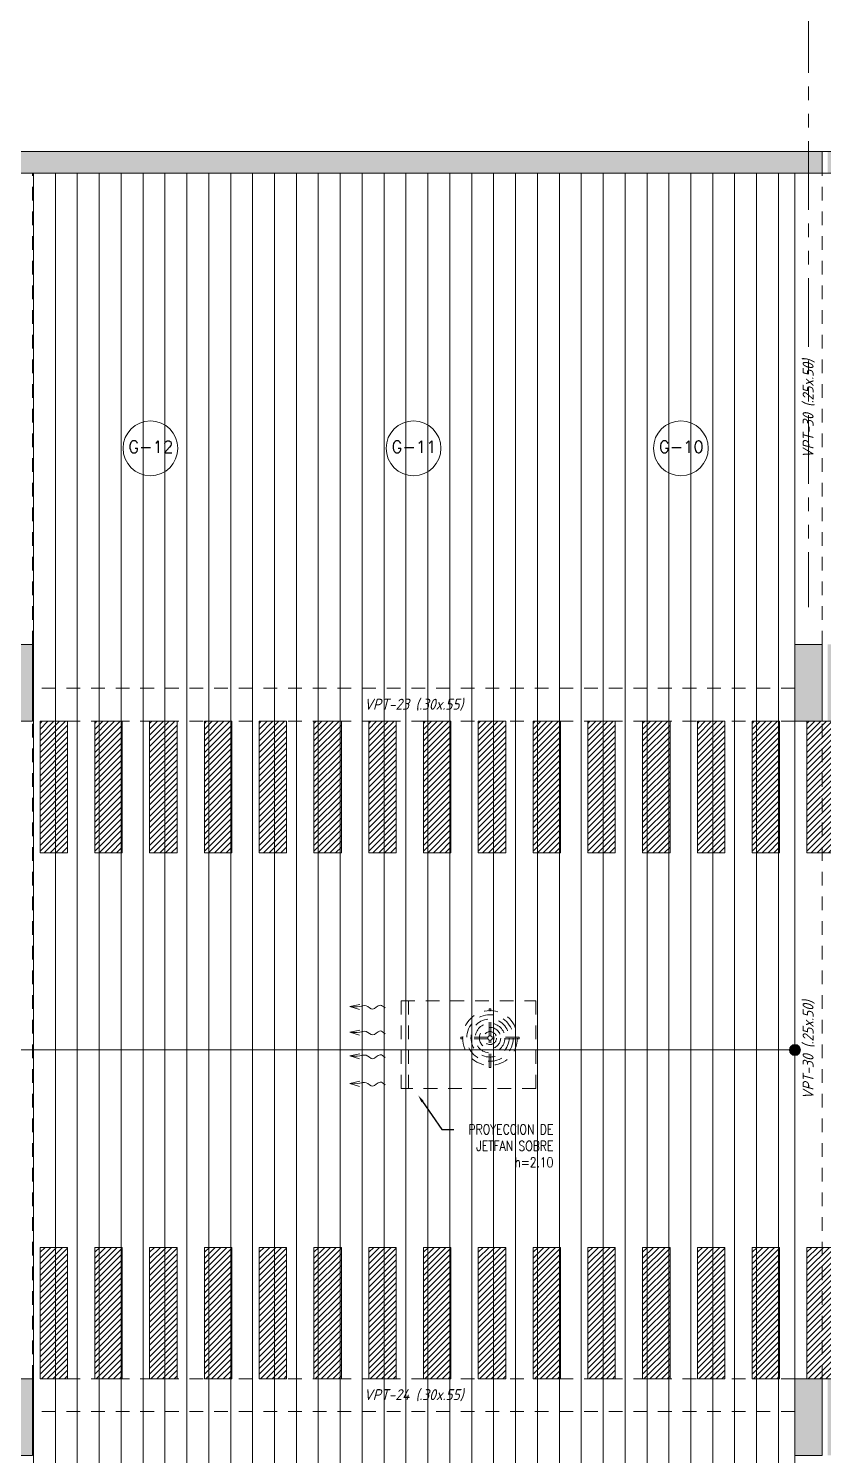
# Model space of a CAD drawing. Header units: millimetres. Extents: x 2085 to 2829, y 1352 to 1631.
# Drawn here: x 2149.54 to 2156.79, y 1527.39 to 1540.41 of the extents above; entities that cross this region are included whole.
import ezdxf
from ezdxf import colors
from ezdxf.entities.mleader import LeaderData, LeaderLine
from ezdxf.enums import TextEntityAlignment as Align
from ezdxf.math import Vec2, Vec3

# ---------------------------------------------------------------- set-up
doc = ezdxf.new("R2010")
doc.units = ezdxf.units.MM
for name, pattern in [('HIDDEN', [0.375, 0.25, -0.125]), ('HIDDEN2', [0.1875, 0.125, -0.0625]), ('PHANTOM', [2.5, 1.25, -0.25, 0.25, -0.25, 0.25, -0.25]), ('PHANTOM2', [1.25, 0.625, -0.125, 0.125, -0.125, 0.125, -0.125])]:
    doc.linetypes.add(name, pattern=pattern)
doc.layers.get('0').update_dxf_attribs({"color": 251, "lineweight": 9})
for name, color, linetype, lineweight in [('A-EJES', 251, 'PHANTOM', 9), ('A-ESTRUCTURA-HATCH', 251, 'Continuous', 13), ('A-ESTRUCTURA-PLACAS', 251, 'Continuous', 13), ('A-ESTRUCTURA-VIGAS', 251, 'HIDDEN2', 13), ('A-HATCH', 251, 'Continuous', 9), ('A-LINEAS', 251, 'Continuous', 9), ('A-MUROS', 251, 'Continuous', 9), ('A-NUMERO ESTAC', 251, 'Continuous', 13), ('A-PROYECCIONES', 251, 'HIDDEN2', 9), ('A-TEXTO-INDICACIONES', 251, 'Continuous', 13), ('A_30_Extractores', 251, 'Continuous', 13), ('CIRCULACION PEATONAL', 251, 'Continuous', 13), ('L-06_EQ-FIN-CONT', 251, 'Continuous', 13), ('L3 Equipos y Ductos', 251, 'Continuous', 13), ('L4 Linea mediana', 251, 'Continuous', 13), ('L5 Linea mediana segmentada', 251, 'HIDDEN2', 13), ('L6 Linea fina', 251, 'Continuous', 13)]:
    doc.layers.add(name, color=color, linetype=linetype, lineweight=lineweight)
doc.layers.add('A_50_Vigas Chata', color=251, linetype='HIDDEN', lineweight=13, plot=False)
doc.styles.add('APPIA -TEXTOS-GENERALES', font='isocp.shx', dxfattribs={"oblique": 15})
doc.styles.add('ROMANS', font='romans.shx', dxfattribs={"width": 0.8})
doc.styles.add('TXT_COTAS', font='romans.shx', dxfattribs={"width": 0.8})
pattern_1 = [(45, (73.750368, 0), (-0.0265165, 0.0265165), [])]
pattern_2 = [(45, (74.250368, 0), (-0.0265165, 0.0265165), [])]
pattern_3 = [(45, (74.750368, 0), (-0.0265165, 0.0265165), [])]
pattern_4 = [(45, (75.250368, 0), (-0.0265165, 0.0265165), [])]
pattern_5 = [(45, (75.750368, 0), (-0.0265165, 0.0265165), [])]
pattern_6 = [(45, (76.250368, 0), (-0.0265165, 0.0265165), [])]
pattern_7 = [(45, (76.750368, 0), (-0.0265165, 0.0265165), [])]
pattern_8 = [(45, (77.250368, 0), (-0.0265165, 0.0265165), [])]
pattern_9 = [(45, (77.750368, 0), (-0.0265165, 0.0265165), [])]
pattern_10 = [(45, (78.250368, 0), (-0.0265165, 0.0265165), [])]
pattern_11 = [(45, (78.750368, 0), (-0.0265165, 0.0265165), [])]
pattern_12 = [(45, (79.250368, 0), (-0.0265165, 0.0265165), [])]
pattern_13 = [(45, (79.750368, 0), (-0.0265165, 0.0265165), [])]
pattern_14 = [(45, (80.250368, 0), (-0.0265165, 0.0265165), [])]
pattern_15 = [(45, (80.750368, 0), (-0.0265165, 0.0265165), [])]

# ---------------------------------------------------------------- blocks, each defined once
blk = doc.blocks.new('EST P1')
at = {"layer": 'A-ESTRUCTURA-HATCH'}
h = blk.add_hatch(color=256, dxfattribs=at)
h.dxf.hatch_style = 1
h.paths.add_polyline_path([(28.776, 5.95), (28.776, 5.05), (23.07, 5.05), (23.07, 4.85), (28.926, 4.85), (28.926, 5.75), (32.576, 5.75), (32.576, 4.85), (35.53, 4.85), (35.53, 5.05), (32.726, 5.05), (32.726, 5.95)])
h.paths.add_polyline_path([(43.04, 4.85), (43.04, 5.05), (35.58, 5.05), (35.58, 4.85)])
h.paths.add_polyline_path([(43.09, 5.05), (43.09, 4.85), (47.915, 4.85), (47.915, 5.05)])
h.paths.add_polyline_path([(51.865, 5.05), (51.865, 4.85), (53.376, 4.85), (53.376, 5.05)])
h.paths.add_polyline_path([(72.801, -0.15), (73.001, -0.15, 1), (53.601, -0.15), (53.801, -0.15, -1)])
h.paths.add_polyline_path([(70.351, 0), (70.351, -0.15), (72.749, -0.15), (72.749, 0)], flags=17)
h.paths.add_polyline_path([(69.451, -0.15), (69.451, 0), (66.848, 0, -0.010569), (66.851, -0.15)], flags=17)
h.paths.add_polyline_path([(65.272, 2.496), (65.272, -0.15), (65.422, -0.15), (65.422, 2.378, -0.221666), (66.601, -0.15), (66.801, -0.15, 0.99999), (59.801, -0.15), (60.001, -0.15, -0.61691)], flags=0)
h.paths.add_polyline_path([(71.88, -11.4), (71.88, -11.15), (57.51, -11.15), (57.51, -11.4)])
h.paths.add_polyline_path([(57.46, -11.4), (57.46, -11.15), (43.09, -11.15), (43.09, -11.4)])
h.paths.add_polyline_path([(43.04, -11.4), (43.04, -11.15), (35.58, -11.15), (35.58, -11.4)])
h.paths.add_polyline_path([(23.07, -11.15), (23.07, -11.4), (35.53, -11.4), (35.53, -11.15)])
h.paths.add_polyline_path([(23.02, -11.4), (23.02, -11.15), (12.25, -11.15), (12.25, -11.4)])
h.paths.add_polyline_path([(12.2, -11.4), (12.2, -11.15), (3.65, -11.15), (3.65, -11.4)])
h.paths.add_polyline_path([(3.6, -11.4), (3.6, -11.15), (-3.56, -11.15), (-3.56, -11.4)])
h.paths.add_polyline_path([(-17.98, -11.15), (-17.98, -11.4), (-3.61, -11.4), (-3.61, -11.15)])
h.paths.add_polyline_path([(-18.03, -11.4), (-18.03, -11.15), (-32.4, -11.15), (-32.4, -11.4)])
h.paths.add_polyline_path([(-32.45, -11.4), (-32.45, -11.15), (-46.94, -11.15), (-46.94, -11.4)])
h.paths.add_polyline_path([(-47.24, -11.4), (-46.99, -11.4), (-46.99, -6.15), (-47.24, -6.15)])
h.paths.add_polyline_path([(-46.99, -0.2), (-47.24, -0.2), (-47.24, -6.1), (-46.99, -6.1)])
h.paths.add_polyline_path([(-47.24, 0.15), (-47.24, -0.15), (-44.785, -0.15), (-44.785, 5.05), (-45.035, 5.05), (-45.035, 0.15)])
h.paths.add_polyline_path([(-44.735, 5.05), (-44.735, 4.85), (-32.45, 4.85), (-32.45, 5.05)])
h.paths.add_polyline_path([(-23.224, 4.85), (-23.224, 5.75), (-19.574, 5.75), (-19.574, 4.85), (-18.03, 4.85), (-18.03, 5.05), (-19.424, 5.05), (-19.424, 5.95), (-23.374, 5.95), (-23.374, 5.05), (-32.4, 5.05), (-32.4, 4.85)])
h.paths.add_polyline_path([(-17.98, 5.05), (-17.98, 4.85), (-3.61, 4.85), (-3.61, 5.05)])
h.paths.add_polyline_path([(12.2, 4.85), (12.2, 5.05), (3.825, 5.05), (3.825, 4.85)])
h.paths.add_polyline_path([(12.25, 5.05), (12.25, 4.85), (23.02, 4.85), (23.02, 5.05)])
h = blk.add_hatch(color=256, dxfattribs=at)
h.dxf.hatch_style = 1
h.paths.add_polyline_path([(51.865, 5.05), (47.915, 5.05), (47.915, -0.15), (50.25, -0.15), (50.25, 0), (48.065, 0), (48.065, 2.05), (51.865, 2.05), (51.865, 2.2), (48.065, 2.2), (48.065, 4.85), (51.715, 4.85), (51.715, 3.2), (51.865, 3.2)])
h.paths.add_polyline_path([(1.925, -0.151), (-0.175, -0.151), (-0.175, 4.85), (-3.56, 4.85), (-3.56, 5.05), (3.775, 5.05), (3.775, 1.9), (3.625, 1.9), (3.625, 4.85), (-0.025, 4.85), (-0.025, 2.2), (1.925, 2.2), (1.925, 2.05), (-0.025, 2.05), (-0.025, 0), (1.925, -0.001)])
h.paths.add_polyline_path([(71.63, -6.15), (71.88, -6.15), (71.88, -6.85), (71.63, -6.85)])
h.paths.add_polyline_path([(64.42, -6.15), (64.67, -6.15), (64.67, -6.85), (64.42, -6.85)])
h.paths.add_polyline_path([(57.21, -6.15), (57.46, -6.15), (57.46, -6.85), (57.21, -6.85)])
h.paths.add_polyline_path([(50, -6.15), (50.25, -6.15), (50.25, -6.85), (50, -6.85)])
h.paths.add_polyline_path([(42.79, -6.15), (43.04, -6.15), (43.04, -6.85), (42.79, -6.85)])
h.paths.add_polyline_path([(42.79, 0.55), (43.04, 0.55), (43.04, -0.15), (42.79, -0.15)])
h.paths.add_polyline_path([(35.58, -6.15), (35.83, -6.15), (35.83, -6.85), (35.58, -6.85)])
h.paths.add_polyline_path([(35.58, 0.55), (35.83, 0.55), (35.83, -0.15), (35.58, -0.15)])
h.paths.add_polyline_path([(35.28, -6.15), (35.53, -6.15), (35.53, -6.85), (35.28, -6.85)])
h.paths.add_polyline_path([(35.28, 0.55), (35.53, 0.55), (35.53, -0.15), (35.28, -0.15)])
h.paths.add_polyline_path([(30.28, -6.15), (30.53, -6.15), (30.53, -6.85), (30.28, -6.85)])
h.paths.add_polyline_path([(30.28, 0.55), (30.53, 0.55), (30.53, -0.15), (30.28, -0.15)])
h.paths.add_polyline_path([(23.07, -6.15), (23.32, -6.15), (23.32, -6.85), (23.07, -6.85)])
h.paths.add_polyline_path([(23.07, 0.55), (23.32, 0.55), (23.32, -0.15), (23.07, -0.15)])
h.paths.add_polyline_path([(18.07, -6.15), (18.32, -6.15), (18.32, -6.85), (18.07, -6.85)])
h.paths.add_polyline_path([(18.07, 0.55), (18.32, 0.55), (18.32, -0.15), (18.07, -0.15)])
h.paths.add_polyline_path([(10.86, -6.15), (11.11, -6.15), (11.11, -6.85), (10.86, -6.85)])
h.paths.add_polyline_path([(10.86, 0.55), (11.11, 0.55), (11.11, -0.15), (10.86, -0.15)])
h.paths.add_polyline_path([(3.65, -6.15), (3.9, -6.15), (3.9, -6.85), (3.65, -6.85)])
h.paths.add_polyline_path([(3.625, 0.55), (3.9, 0.55), (3.9, -0.15), (3.625, -0.15)])
h.paths.add_polyline_path([(-3.56, -6.15), (-3.31, -6.15), (-3.31, -6.85), (-3.56, -6.85)])
h.paths.add_polyline_path([(-3.56, 0.55), (-3.31, 0.55), (-3.31, -0.15), (-3.56, -0.15)])
h.paths.add_polyline_path([(-3.86, -6.15), (-3.61, -6.15), (-3.61, -6.85), (-3.86, -6.85)])
h.paths.add_polyline_path([(-3.86, 0.55), (-3.61, 0.55), (-3.61, -0.15), (-3.86, -0.15)])
h.paths.add_polyline_path([(-11.07, -6.15), (-10.82, -6.15), (-10.82, -6.85), (-11.07, -6.85)])
h.paths.add_polyline_path([(-11.07, 0.55), (-10.82, 0.55), (-10.82, -0.15), (-11.07, -0.15)])
h.paths.add_polyline_path([(-18.28, -6.15), (-18.03, -6.15), (-18.03, -6.85), (-18.28, -6.85)])
h.paths.add_polyline_path([(-18.28, 0.55), (-18.03, 0.55), (-18.03, -0.15), (-18.28, -0.15)])
h.paths.add_polyline_path([(-25.49, -6.15), (-25.24, -6.15), (-25.24, -6.85), (-25.49, -6.85)])
h.paths.add_polyline_path([(-25.49, 0.55), (-25.24, 0.55), (-25.24, -0.15), (-25.49, -0.15)])
h.paths.add_polyline_path([(-32.7, -6.15), (-32.45, -6.15), (-32.45, -6.85), (-32.7, -6.85)])
h.paths.add_polyline_path([(-32.7, 0.55), (-32.45, 0.55), (-32.45, -0.15), (-32.7, -0.15)])
h.paths.add_polyline_path([(-39.91, -6.15), (-39.66, -6.15), (-39.66, -6.85), (-39.91, -6.85)])
h.paths.add_polyline_path([(-39.91, 0.55), (-39.66, 0.55), (-39.66, -0.15), (-39.91, -0.15)])
at = {"layer": 'A-ESTRUCTURA-PLACAS'}
for points in [[(-17.98, 5.05), (-3.61, 5.05), (-3.61, 4.85), (-17.98, 4.85)], [(-11.07, 0.55), (-10.82, 0.55), (-10.82, -0.15), (-11.07, -0.15)], [(-3.86, 0.55), (-3.61, 0.55), (-3.61, -0.15), (-3.86, -0.15)], [(-11.07, -6.15), (-10.82, -6.15), (-10.82, -6.85), (-11.07, -6.85)], [(-3.86, -6.15), (-3.61, -6.15), (-3.61, -6.85), (-3.86, -6.85)]]:
    blk.add_lwpolyline(points, close=True, dxfattribs=at)
at = {"layer": 'A-ESTRUCTURA-VIGAS'}
for points in [[(-10.82, 0.55), (-10.82, 4.85)], [(-3.86, 0.55), (-3.86, 4.85)], [(-3.61, 0.55), (-3.61, 4.85)], [(-3.86, 0.15), (-10.82, 0.15)], [(-10.82, -6.15), (-10.82, -0.15)], [(-3.86, -0.15), (-10.82, -0.15)], [(-3.86, -6.15), (-3.86, -0.15)], [(-3.61, -6.15), (-3.61, -0.15)], [(-3.86, -6.15), (-10.82, -6.15)], [(-3.86, -6.45), (-10.82, -6.45)]]:
    blk.add_lwpolyline(points, dxfattribs=at)
at = {"layer": 'A_50_Vigas Chata', "char_height": 0.1, "attachment_point": 5, "rotation": 90, "style": 'APPIA -TEXTOS-GENERALES'}
for insert in [(-3.735, 2.7), (-3.735, -3.15)]:
    blk.add_mtext('VPT-30 (.25x.50)', dxfattribs=dict(at, insert=insert))
at = {"layer": 'A_50_Vigas Chata', "char_height": 0.1, "attachment_point": 5, "style": 'APPIA -TEXTOS-GENERALES'}
for s, insert in [('VPT-23 (.30x.55)', (-7.34, 0)), ('VPT-24 (.30x.55)', (-7.34, -6.3))]:
    blk.add_mtext(s, dxfattribs=dict(at, insert=insert))
blk = doc.blocks.new('*U112')
at = {"layer": 'CIRCULACION PEATONAL'}
h = blk.add_hatch(dxfattribs=at)
h.set_pattern_fill('ANSI31', color=256, scale=0.3)
h.set_pattern_definition(pattern_1)
h.paths.add_polyline_path([(74.047, 0.228), (73.797, 0.228), (73.797, -0.972), (74.047, -0.972)])
h = blk.add_hatch(dxfattribs=at)
h.set_pattern_fill('ANSI31', color=256, scale=0.3)
h.set_pattern_definition(pattern_2)
h.paths.add_polyline_path([(74.547, 0.228), (74.297, 0.228), (74.297, -0.972), (74.547, -0.972)])
h = blk.add_hatch(dxfattribs=at)
h.set_pattern_fill('ANSI31', color=256, scale=0.3)
h.set_pattern_definition(pattern_3)
h.paths.add_polyline_path([(75.047, 0.228), (74.797, 0.228), (74.797, -0.972), (75.047, -0.972)])
h = blk.add_hatch(dxfattribs=at)
h.set_pattern_fill('ANSI31', color=256, scale=0.3)
h.set_pattern_definition(pattern_4)
h.paths.add_polyline_path([(75.547, 0.228), (75.297, 0.228), (75.297, -0.972), (75.547, -0.972)])
h = blk.add_hatch(dxfattribs=at)
h.set_pattern_fill('ANSI31', color=256, scale=0.3)
h.set_pattern_definition(pattern_5)
h.paths.add_polyline_path([(76.047, 0.228), (75.797, 0.228), (75.797, -0.972), (76.047, -0.972)])
h = blk.add_hatch(dxfattribs=at)
h.set_pattern_fill('ANSI31', color=256, scale=0.3)
h.set_pattern_definition(pattern_6)
h.paths.add_polyline_path([(76.547, 0.228), (76.297, 0.228), (76.297, -0.972), (76.547, -0.972)])
h = blk.add_hatch(dxfattribs=at)
h.set_pattern_fill('ANSI31', color=256, scale=0.3)
h.set_pattern_definition(pattern_7)
h.paths.add_polyline_path([(77.047, 0.228), (76.797, 0.228), (76.797, -0.972), (77.047, -0.972)])
h = blk.add_hatch(dxfattribs=at)
h.set_pattern_fill('ANSI31', color=256, scale=0.3)
h.set_pattern_definition(pattern_8)
h.paths.add_polyline_path([(77.547, 0.228), (77.297, 0.228), (77.297, -0.972), (77.547, -0.972)])
h = blk.add_hatch(dxfattribs=at)
h.set_pattern_fill('ANSI31', color=256, scale=0.3)
h.set_pattern_definition(pattern_9)
h.paths.add_polyline_path([(78.047, 0.228), (77.797, 0.228), (77.797, -0.972), (78.047, -0.972)])
h = blk.add_hatch(dxfattribs=at)
h.set_pattern_fill('ANSI31', color=256, scale=0.3)
h.set_pattern_definition(pattern_10)
h.paths.add_polyline_path([(78.547, 0.228), (78.297, 0.228), (78.297, -0.972), (78.547, -0.972)])
h = blk.add_hatch(dxfattribs=at)
h.set_pattern_fill('ANSI31', color=256, scale=0.3)
h.set_pattern_definition(pattern_11)
h.paths.add_polyline_path([(79.047, 0.228), (78.797, 0.228), (78.797, -0.972), (79.047, -0.972)])
h = blk.add_hatch(dxfattribs=at)
h.set_pattern_fill('ANSI31', color=256, scale=0.3)
h.set_pattern_definition(pattern_12)
h.paths.add_polyline_path([(79.547, 0.228), (79.297, 0.228), (79.297, -0.972), (79.547, -0.972)])
h = blk.add_hatch(dxfattribs=at)
h.set_pattern_fill('ANSI31', color=256, scale=0.3)
h.set_pattern_definition(pattern_13)
h.paths.add_polyline_path([(80.047, 0.228), (79.797, 0.228), (79.797, -0.972), (80.047, -0.972)])
h = blk.add_hatch(dxfattribs=at)
h.set_pattern_fill('ANSI31', color=256, scale=0.3)
h.set_pattern_definition(pattern_14)
h.paths.add_polyline_path([(80.547, 0.228), (80.297, 0.228), (80.297, -0.972), (80.547, -0.972)])
h = blk.add_hatch(dxfattribs=at)
h.set_pattern_fill('ANSI31', color=256, scale=0.3)
h.set_pattern_definition(pattern_15)
h.paths.add_polyline_path([(81.047, 0.228), (80.797, 0.228), (80.797, -0.972), (81.047, -0.972)])
for points in [[(73.797, -0.972), (74.047, -0.972), (74.047, 0.228), (73.797, 0.228)], [(74.297, -0.972), (74.547, -0.972), (74.547, 0.228), (74.297, 0.228)], [(74.797, -0.972), (75.047, -0.972), (75.047, 0.228), (74.797, 0.228)], [(75.297, -0.972), (75.547, -0.972), (75.547, 0.228), (75.297, 0.228)], [(75.797, -0.972), (76.047, -0.972), (76.047, 0.228), (75.797, 0.228)], [(76.297, -0.972), (76.547, -0.972), (76.547, 0.228), (76.297, 0.228)], [(76.797, -0.972), (77.047, -0.972), (77.047, 0.228), (76.797, 0.228)], [(77.297, -0.972), (77.547, -0.972), (77.547, 0.228), (77.297, 0.228)], [(77.797, -0.972), (78.047, -0.972), (78.047, 0.228), (77.797, 0.228)], [(78.297, -0.972), (78.547, -0.972), (78.547, 0.228), (78.297, 0.228)], [(78.797, -0.972), (79.047, -0.972), (79.047, 0.228), (78.797, 0.228)], [(79.297, -0.972), (79.547, -0.972), (79.547, 0.228), (79.297, 0.228)], [(79.797, -0.972), (80.047, -0.972), (80.047, 0.228), (79.797, 0.228)], [(80.297, -0.972), (80.547, -0.972), (80.547, 0.228), (80.297, 0.228)], [(80.797, -0.972), (81.047, -0.972), (81.047, 0.228), (80.797, 0.228)]]:
    blk.add_lwpolyline(points, close=True, dxfattribs=at)
blk = doc.blocks.new('*U113')
at = {"layer": 'CIRCULACION PEATONAL'}
h = blk.add_hatch(dxfattribs=at)
h.set_pattern_fill('ANSI31', color=256, scale=0.3)
h.set_pattern_definition(pattern_1)
h.paths.add_polyline_path([(74.047, 0.228), (73.797, 0.228), (73.797, -0.972), (74.047, -0.972)])
h = blk.add_hatch(dxfattribs=at)
h.set_pattern_fill('ANSI31', color=256, scale=0.3)
h.set_pattern_definition(pattern_2)
h.paths.add_polyline_path([(74.547, 0.228), (74.297, 0.228), (74.297, -0.972), (74.547, -0.972)])
h = blk.add_hatch(dxfattribs=at)
h.set_pattern_fill('ANSI31', color=256, scale=0.3)
h.set_pattern_definition(pattern_3)
h.paths.add_polyline_path([(75.047, 0.228), (74.797, 0.228), (74.797, -0.972), (75.047, -0.972)])
h = blk.add_hatch(dxfattribs=at)
h.set_pattern_fill('ANSI31', color=256, scale=0.3)
h.set_pattern_definition(pattern_4)
h.paths.add_polyline_path([(75.547, 0.228), (75.297, 0.228), (75.297, -0.972), (75.547, -0.972)])
h = blk.add_hatch(dxfattribs=at)
h.set_pattern_fill('ANSI31', color=256, scale=0.3)
h.set_pattern_definition(pattern_5)
h.paths.add_polyline_path([(76.047, 0.228), (75.797, 0.228), (75.797, -0.972), (76.047, -0.972)])
h = blk.add_hatch(dxfattribs=at)
h.set_pattern_fill('ANSI31', color=256, scale=0.3)
h.set_pattern_definition(pattern_6)
h.paths.add_polyline_path([(76.547, 0.228), (76.297, 0.228), (76.297, -0.972), (76.547, -0.972)])
h = blk.add_hatch(dxfattribs=at)
h.set_pattern_fill('ANSI31', color=256, scale=0.3)
h.set_pattern_definition(pattern_7)
h.paths.add_polyline_path([(77.047, 0.228), (76.797, 0.228), (76.797, -0.972), (77.047, -0.972)])
h = blk.add_hatch(dxfattribs=at)
h.set_pattern_fill('ANSI31', color=256, scale=0.3)
h.set_pattern_definition(pattern_8)
h.paths.add_polyline_path([(77.547, 0.228), (77.297, 0.228), (77.297, -0.972), (77.547, -0.972)])
h = blk.add_hatch(dxfattribs=at)
h.set_pattern_fill('ANSI31', color=256, scale=0.3)
h.set_pattern_definition(pattern_9)
h.paths.add_polyline_path([(78.047, 0.228), (77.797, 0.228), (77.797, -0.972), (78.047, -0.972)])
h = blk.add_hatch(dxfattribs=at)
h.set_pattern_fill('ANSI31', color=256, scale=0.3)
h.set_pattern_definition(pattern_10)
h.paths.add_polyline_path([(78.547, 0.228), (78.297, 0.228), (78.297, -0.972), (78.547, -0.972)])
h = blk.add_hatch(dxfattribs=at)
h.set_pattern_fill('ANSI31', color=256, scale=0.3)
h.set_pattern_definition(pattern_11)
h.paths.add_polyline_path([(79.047, 0.228), (78.797, 0.228), (78.797, -0.972), (79.047, -0.972)])
h = blk.add_hatch(dxfattribs=at)
h.set_pattern_fill('ANSI31', color=256, scale=0.3)
h.set_pattern_definition(pattern_12)
h.paths.add_polyline_path([(79.547, 0.228), (79.297, 0.228), (79.297, -0.972), (79.547, -0.972)])
h = blk.add_hatch(dxfattribs=at)
h.set_pattern_fill('ANSI31', color=256, scale=0.3)
h.set_pattern_definition(pattern_13)
h.paths.add_polyline_path([(80.047, 0.228), (79.797, 0.228), (79.797, -0.972), (80.047, -0.972)])
h = blk.add_hatch(dxfattribs=at)
h.set_pattern_fill('ANSI31', color=256, scale=0.3)
h.set_pattern_definition(pattern_14)
h.paths.add_polyline_path([(80.547, 0.228), (80.297, 0.228), (80.297, -0.972), (80.547, -0.972)])
h = blk.add_hatch(dxfattribs=at)
h.set_pattern_fill('ANSI31', color=256, scale=0.3)
h.set_pattern_definition(pattern_15)
h.paths.add_polyline_path([(81.047, 0.228), (80.797, 0.228), (80.797, -0.972), (81.047, -0.972)])
for points in [[(73.797, -0.972), (74.047, -0.972), (74.047, 0.228), (73.797, 0.228)], [(74.297, -0.972), (74.547, -0.972), (74.547, 0.228), (74.297, 0.228)], [(74.797, -0.972), (75.047, -0.972), (75.047, 0.228), (74.797, 0.228)], [(75.297, -0.972), (75.547, -0.972), (75.547, 0.228), (75.297, 0.228)], [(75.797, -0.972), (76.047, -0.972), (76.047, 0.228), (75.797, 0.228)], [(76.297, -0.972), (76.547, -0.972), (76.547, 0.228), (76.297, 0.228)], [(76.797, -0.972), (77.047, -0.972), (77.047, 0.228), (76.797, 0.228)], [(77.297, -0.972), (77.547, -0.972), (77.547, 0.228), (77.297, 0.228)], [(77.797, -0.972), (78.047, -0.972), (78.047, 0.228), (77.797, 0.228)], [(78.297, -0.972), (78.547, -0.972), (78.547, 0.228), (78.297, 0.228)], [(78.797, -0.972), (79.047, -0.972), (79.047, 0.228), (78.797, 0.228)], [(79.297, -0.972), (79.547, -0.972), (79.547, 0.228), (79.297, 0.228)], [(79.797, -0.972), (80.047, -0.972), (80.047, 0.228), (79.797, 0.228)], [(80.297, -0.972), (80.547, -0.972), (80.547, 0.228), (80.297, 0.228)], [(80.797, -0.972), (81.047, -0.972), (81.047, 0.228), (80.797, 0.228)]]:
    blk.add_lwpolyline(points, close=True, dxfattribs=at)
blk = doc.blocks.new('EJES 1P')
at = {"layer": 'A-EJES', "linetype": 'PHANTOM2'}
blk.add_lwpolyline([(41.274, 5.092), (41.274, -4.158)], dxfattribs=at)
blk = doc.blocks.new('FLUJO')
at = {"layer": 'L-06_EQ-FIN-CONT'}
for p, q in [((0.462, -0.02), (0.335, 0.019)), ((0.33, -0.047), (0.462, -0.02))]:
    blk.add_line(p, q, dxfattribs=at)
blk.add_spline([(0, 0), (0.067, -0.036), (0.164, 0.016), (0.249, -0.029), (0.332, -0.021), (0.462, -0.02)], degree=3, dxfattribs=at)
blk = doc.blocks.new('JFC-01')
at = {"layer": 'L3 Equipos y Ductos', "linetype": 'HIDDEN2'}
for p, q in [((-1.23, -0.4), (-1.23, 0.4)), ((-1.23, 0.4), (0, 0.4)), ((0, 0.4), (0, -0.4)), ((0, -0.4), (-1.23, -0.4))]:
    blk.add_line(p, q, dxfattribs=at)
at = {"layer": 'L4 Linea mediana', "linetype": 'HIDDEN2'}
for radius in [0.25, 0.212, 0.174, 0.135, 0.0971, 0.0588, 0.0206]:
    blk.add_circle((-0.419, 0.061), radius, dxfattribs=at)
at = {"layer": 'L5 Linea mediana segmentada', "linetype": 'HIDDEN2'}
blk.add_line((-1.164, -0.4), (-1.164, 0.4), dxfattribs=at)
at = {"layer": 'L6 Linea fina', "linetype": 'HIDDEN2'}
for p, q in [((-0.427, 0.08), (-0.427, 0.328)), ((-0.427, 0.328), (-0.412, 0.328)), ((-0.412, 0.08), (-0.412, 0.328)), ((-0.438, 0.069), (-0.687, 0.069)), ((-0.687, 0.053), (-0.687, 0.069)), ((-0.438, 0.053), (-0.687, 0.053)), ((-0.427, -0.207), (-0.427, 0.042)), ((-0.412, -0.207), (-0.412, 0.042)), ((-0.152, 0.069), (-0.4, 0.069)), ((-0.152, 0.053), (-0.4, 0.053)), ((-0.152, 0.053), (-0.152, 0.069)), ((-0.427, -0.207), (-0.412, -0.207))]:
    blk.add_line(p, q, dxfattribs=at)
at = {"layer": 'L6 Linea fina', "xscale": 0.7, "yscale": 0.7, "zscale": 0.7, "rotation": 180}
for p in [(-1.376, 0.335), (-1.376, 0.1), (-1.376, -0.117), (-1.376, -0.367)]:
    blk.add_blockref('FLUJO', p, dxfattribs=at)
blk = doc.blocks.new('EJE')
at = {"linetype": 'Continuous'}
blk.add_circle((0, 0), 0.5, dxfattribs=at)
at = {"layer": 'A-TEXTO-INDICACIONES', "style": 'ROMANS'}
blk.add_attdef('EJE', text='', height=0.22, rotation=0, dxfattribs=at).set_placement((0.007, 0.028), align=Align.MIDDLE_CENTER)

msp = doc.modelspace()

# ---------------------------------------------------------------- hatches: boundary and pattern name
h = msp.add_hatch(color=256)
h.dxf.hatch_style = 1
edge = h.paths.add_edge_path()
edge.add_arc((2156.531, 1531.088), 0.05, 0, 360)
at = {"layer": 'A-HATCH'}
h = msp.add_hatch(dxfattribs=at)
h.set_pattern_fill('_USER', color=256, scale=0.2, angle=90, pattern_type=0)
h.set_pattern_definition([(90, (2156.78057, 1531.08782), (-0.2, 1e-17), [])])
h.paths.add_polyline_path([(2125.411, 1539.088), (2125.411, 1523.088), (2156.531, 1523.088), (2156.531, 1539.088)])

# ---------------------------------------------------------------- linework, layer by layer
msp.add_line((2125.411, 1531.088), (2156.531, 1531.088))
msp.add_circle((2156.531, 1531.088), 0.05)
at = {"layer": 'A-LINEAS'}
msp.add_lwpolyline([(2125.411, 1539.088), (2125.411, 1523.088), (2156.531, 1523.088), (2156.531, 1539.088)], close=True, dxfattribs=at)
at = {"layer": 'A-MUROS'}
for p, q in [((2170.701, 1539.288), (2140.966, 1539.288)), ((2115.606, 1539.088), (2160.216, 1539.088))]:
    msp.add_line(p, q, dxfattribs=at)
for points in [[(2149.321, 1534.088), (2149.571, 1534.088), (2149.571, 1534.788), (2149.321, 1534.788)], [(2156.531, 1534.088), (2156.781, 1534.088), (2156.781, 1534.788), (2156.531, 1534.788)], [(2149.321, 1528.088), (2149.571, 1528.088), (2149.571, 1527.388), (2149.321, 1527.388)], [(2156.531, 1528.088), (2156.781, 1528.088), (2156.781, 1527.388), (2156.531, 1527.388)]]:
    msp.add_lwpolyline(points, close=True, dxfattribs=at)

# ---------------------------------------------------------------- block references
msp.add_blockref('EST P1', (2160.391, 1534.238))
at = {"rotation": 180}
for name, p in [('*U113', (2230.688, 1533.115)), ('*U112', (2230.688, 1528.315))]:
    msp.add_blockref(name, p, dxfattribs=at)
at = {"layer": 'A-NUMERO ESTAC', "xscale": 0.5, "yscale": 0.5, "zscale": 0.5}
for p, values in [((2150.648, 1536.578), {'EJE': 'G-12'}), ((2153.05, 1536.578), {'EJE': 'G-11'}), ((2155.49, 1536.578), {'EJE': 'G-10'})]:
    msp.add_blockref('EJE', p, dxfattribs=at).add_auto_attribs(values)
at = {"layer": 'A-PROYECCIONES'}
msp.add_blockref('EJES 1P', (2115.381, 1539.288), dxfattribs=at)
at = {"layer": 'A_30_Extractores'}
msp.add_blockref('JFC-01', (2154.167, 1531.136, 0), dxfattribs=at)

# ---------------------------------------------------------------- leaders
at = {"layer": 'A-TEXTO-INDICACIONES'}
ml = msp.add_multileader_mtext('Standard', dxfattribs=at)
ml.set_content('PROYECCION DE JETFAN SOBRE h=2.10', color=256, style='TXT_COTAS')
ml.set_leader_properties(color=7)
ml.build(insert=Vec2(0, 0))
ml.multileader.update_dxf_attribs({"dogleg_length": 0.11, "arrow_head_size": 0.07})
ctx = ml.context
ctx.base_point, ctx.char_height, ctx.arrow_head_size, ctx.landing_gap_size, ctx.plane_origin = Vec3(2153.419, 1530.363), 0.09, 0.07, 0.05, Vec3(2153.843, 1529.578)
ctx.text_align_type = 2
notes = []
notes.append((ctx, [(0, (1, 1, 0), (2153.308, 1530.363), (1, 0), 0.11, [(0, [(2153.092, 1530.674)], 0, [])])]))
ctx.mtext.insert, ctx.mtext.width, ctx.mtext.alignment, ctx.mtext.flow_direction = Vec3(2154.326, 1530.408), 1.01201, 3, 5
for ctx, leaders in notes:
    for number, flags, end, landing, length, lines in leaders:
        leader = LeaderData()
        leader.index, (leader.has_last_leader_line, leader.has_dogleg_vector, leader.attachment_direction) = number, flags
        leader.last_leader_point, leader.dogleg_vector, leader.dogleg_length = Vec3(end), Vec3(landing), length
        for number, points, colour, breaks in lines:
            line = LeaderLine()
            line.index, line.vertices, line.color, line.breaks = number, Vec3.list(points), colors.encode_raw_color(colour), breaks
            leader.lines.append(line)
        ctx.leaders.append(leader)

doc.saveas('drawing.dxf')
